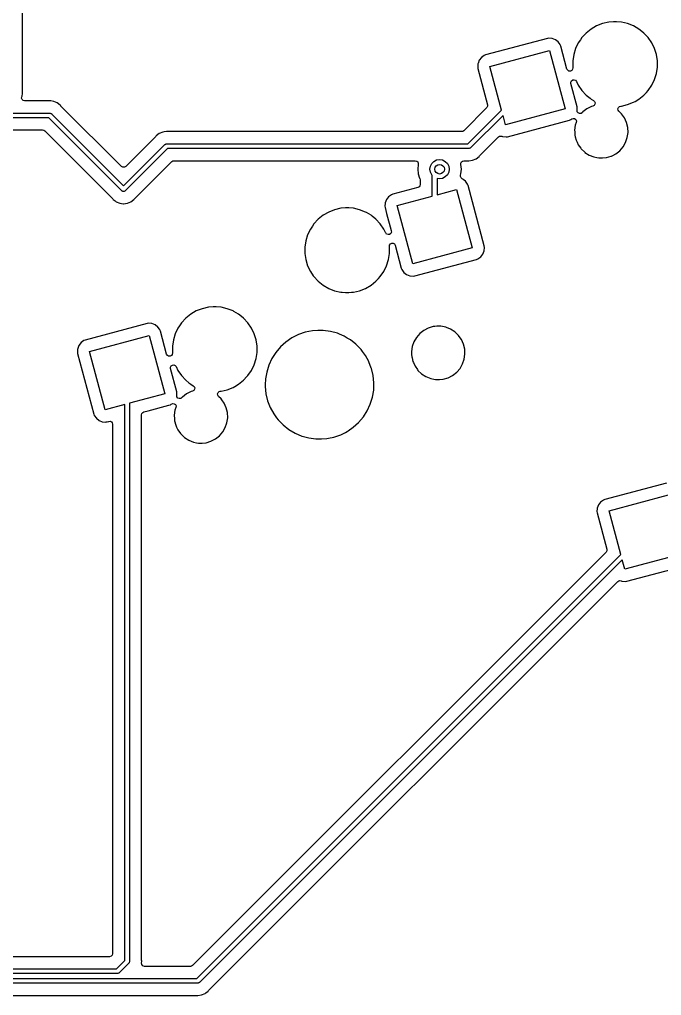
# Model space of a CAD drawing. Extents: x 41 to 271, y -133 to -23.
# Drawn here: x 225.56 to 252.12, y -97.89 to -57.5 of the extents above; entities that cross this region are included whole.
import ezdxf

# ---------------------------------------------------------------- set-up
doc = ezdxf.new("R2010")
doc.units = 0
doc.layers.add('BLACK', color=7, linetype='CONTINUOUS')

msp = doc.modelspace()

# ---------------------------------------------------------------- linework, layer by layer
at = {"layer": 'BLACK', "linetype": 'CONTINUOUS'}
for p, q in [((225.687, -60.4704), (225.687, -55.4575)), ((249.437, -57.7596), (249.21, -57.8908)), ((249.682, -57.6638), (249.437, -57.7596)), ((249.937, -57.6054), (249.682, -57.6638)), ((250.133, -57.5907), (249.937, -57.6054)), ((250.264, -57.5907), (250.133, -57.5907)), ((250.133, -57.5907), (250.133, -57.5907)), ((250.461, -57.6054), (250.264, -57.5907)), ((250.264, -57.5907), (250.264, -57.5907)), ((250.716, -57.6638), (250.461, -57.6054)), ((250.961, -57.7596), (250.716, -57.6638)), ((251.188, -57.8908), (250.961, -57.7596)), ((249.005, -58.0544), (248.827, -58.2467)), ((249.21, -57.8908), (249.005, -58.0544)), ((251.239, -57.9317), (251.188, -57.8908)), ((251.393, -58.0544), (251.239, -57.9317)), ((251.571, -58.2467), (251.393, -58.0544)), ((251.393, -58.0544), (251.393, -58.0544)), ((251.393, -58.0544), (251.393, -58.0544)), ((247.401, -58.2785), (244.846, -58.9633)), ((247.461, -58.2693), (247.401, -58.2785)), ((247.604, -58.283), (247.461, -58.2693)), ((247.738, -58.3365), (247.604, -58.283)), ((247.851, -58.4254), (247.738, -58.3365)), ((247.924, -58.5279), (247.851, -58.4254)), ((247.934, -58.5427), (247.924, -58.5279)), ((247.956, -58.5986), (247.934, -58.5427)), ((248.679, -58.4635), (248.565, -58.6999)), ((248.765, -58.3365), (248.679, -58.4635)), ((248.679, -58.4635), (248.679, -58.4635)), ((248.827, -58.2467), (248.765, -58.3365)), ((251.719, -58.4635), (251.571, -58.2467)), ((251.571, -58.2467), (251.571, -58.2467)), ((251.571, -58.2467), (251.571, -58.2467)), ((251.833, -58.6999), (251.719, -58.4635)), ((244.846, -58.9633), (244.79, -58.9849)), ((245.022, -59.4344), (247.485, -58.7744)), ((247.485, -58.7744), (248.132, -61.1892)), ((248.209, -59.5448), (247.956, -58.5986)), ((248.488, -58.9506), (248.448, -59.21)), ((248.565, -58.6999), (248.488, -58.9506)), ((251.91, -58.9506), (251.833, -58.6999)), ((251.949, -59.21), (251.91, -58.9506)), ((244.528, -59.3363), (244.518, -59.4411)), ((244.53, -59.3151), (244.528, -59.3363)), ((244.584, -59.1815), (244.53, -59.3151)), ((244.673, -59.0684), (244.584, -59.1815)), ((244.79, -58.9849), (244.673, -59.0684)), ((248.448, -59.21), (248.448, -59.4724)), ((251.949, -59.4724), (251.949, -59.21)), ((244.518, -59.4411), (244.517, -59.4584)), ((244.517, -59.4584), (244.526, -59.5176)), ((244.526, -59.5176), (244.929, -61.0225)), ((245.506, -61.2413), (245.022, -59.4344)), ((248.24, -59.5987), (248.209, -59.5448)), ((248.293, -59.6312), (248.24, -59.5987)), ((248.354, -59.6341), (248.293, -59.6312)), ((248.41, -59.6067), (248.354, -59.6341)), ((248.445, -59.5559), (248.41, -59.6067)), ((248.452, -59.4942), (248.445, -59.5559)), ((248.448, -59.4724), (248.452, -59.4942)), ((251.833, -59.9825), (251.91, -59.7318)), ((251.91, -59.7318), (251.949, -59.4724)), ((248.369, -60.0841), (248.397, -60.0304)), ((248.37, -60.1445), (248.369, -60.0841)), ((248.628, -61.1059), (248.37, -60.1445)), ((248.397, -60.0304), (248.447, -59.9962)), ((248.447, -59.9962), (248.507, -59.9896)), ((248.507, -59.9896), (248.563, -60.0122)), ((248.563, -60.0122), (248.602, -60.0586)), ((248.602, -60.0586), (248.679, -60.2189)), ((251.719, -60.2189), (251.833, -59.9825)), ((225.671, -60.6747), (225.687, -60.5573)), ((225.688, -60.4866), (225.687, -60.4704)), ((225.687, -60.5573), (225.692, -60.5179)), ((225.692, -60.5179), (225.688, -60.4866)), ((248.679, -60.2189), (248.827, -60.4357)), ((248.827, -60.4357), (249.004, -60.6268)), ((251.393, -60.628), (251.495, -60.5185)), ((251.495, -60.5185), (251.571, -60.4357)), ((251.571, -60.4357), (251.719, -60.2189)), ((251.571, -60.4357), (251.571, -60.4357)), ((251.571, -60.4357), (251.571, -60.4357)), ((225.653, -60.7557), (225.662, -60.696)), ((225.674, -60.8124), (225.653, -60.7557)), ((225.662, -60.696), (225.671, -60.6747)), ((225.718, -60.8529), (225.674, -60.8124)), ((225.777, -60.8675), (225.718, -60.8529)), ((226.775, -60.8675), (225.777, -60.8675)), ((226.791, -60.8664), (226.775, -60.8675)), ((226.794, -60.8659), (226.791, -60.8664)), ((226.822, -60.8623), (226.794, -60.8659)), ((226.857, -60.8669), (226.822, -60.8623)), ((226.861, -60.8675), (226.857, -60.8669)), ((226.979, -60.883), (226.861, -60.8675)), ((227.125, -60.9435), (226.979, -60.883)), ((227.25, -61.0397), (227.125, -60.9435)), ((249.004, -60.6268), (249.005, -60.628)), ((249.005, -60.628), (249.167, -60.7572)), ((249.167, -60.7572), (249.21, -60.7916)), ((249.21, -60.7916), (249.312, -60.8503)), ((249.312, -60.8503), (249.354, -60.8897)), ((249.354, -60.8897), (249.373, -60.9436)), ((249.373, -60.9436), (249.366, -61.0005)), ((250.716, -61.0186), (250.961, -60.9228)), ((250.961, -60.9228), (251.028, -60.8837)), ((251.028, -60.8837), (251.188, -60.7916)), ((251.188, -60.7916), (251.393, -60.628)), ((215.138, -61.368), (226.822, -61.368)), ((226.822, -61.368), (226.83, -61.3705)), ((226.83, -61.3705), (226.838, -61.3692)), ((226.838, -61.3692), (226.859, -61.3799)), ((226.859, -61.3799), (226.881, -61.3871)), ((226.881, -61.3871), (226.886, -61.3936)), ((226.886, -61.3936), (226.893, -61.3973)), ((226.893, -61.3973), (229.87, -64.3746)), ((227.257, -61.0481), (227.25, -61.0397)), ((227.267, -61.0618), (227.257, -61.0481)), ((227.27, -61.0648), (227.267, -61.0618)), ((227.28, -61.077), (227.27, -61.0648)), ((229.782, -63.5791), (227.28, -61.077)), ((244.897, -61.1423), (243.938, -62.1012)), ((244.109, -62.638), (245.506, -61.2413)), ((244.929, -61.0867), (244.897, -61.1423)), ((244.929, -61.0225), (244.929, -61.0867)), ((248.132, -61.1892), (245.669, -61.8492)), ((248.637, -61.1651), (248.628, -61.1059)), ((248.628, -61.2533), (248.63, -61.2422)), ((248.638, -61.3144), (248.628, -61.2533)), ((248.63, -61.2422), (248.637, -61.1651)), ((248.676, -61.3633), (248.638, -61.3144)), ((248.733, -61.3876), (248.676, -61.3633)), ((248.795, -61.3814), (248.733, -61.3876)), ((248.846, -61.3463), (248.795, -61.3814)), ((248.866, -61.3226), (248.846, -61.3463)), ((249.031, -61.1926), (248.866, -61.3226)), ((249.218, -61.0962), (249.031, -61.1926)), ((249.285, -61.0767), (249.218, -61.0962)), ((249.335, -61.0483), (249.285, -61.0767)), ((249.366, -61.0005), (249.335, -61.0483)), ((250.317, -61.1889), (250.336, -61.1356)), ((250.323, -61.2452), (250.317, -61.1889)), ((250.354, -61.2926), (250.323, -61.2452)), ((250.336, -61.1356), (250.377, -61.0963)), ((250.466, -61.3988), (250.354, -61.2926)), ((250.377, -61.0963), (250.431, -61.0792)), ((250.431, -61.0792), (250.446, -61.0781)), ((250.446, -61.0781), (250.461, -61.077)), ((250.461, -61.077), (250.716, -61.0186)), ((226.781, -61.568), (215.179, -61.568)), ((229.799, -64.5867), (226.781, -61.568)), ((245.566, -61.4643), (244.221, -62.8087)), ((245.669, -61.8492), (245.566, -61.4643)), ((245.752, -62.345), (248.308, -61.6602)), ((248.308, -61.6602), (248.364, -61.6386)), ((248.364, -61.6386), (248.404, -61.61)), ((248.404, -61.61), (248.461, -61.5878)), ((248.461, -61.5878), (248.523, -61.5963)), ((248.523, -61.5963), (248.572, -61.6334)), ((248.593, -61.7516), (248.554, -61.8625)), ((248.572, -61.6334), (248.598, -61.6899)), ((248.598, -61.6899), (248.593, -61.7516)), ((250.506, -61.4559), (250.466, -61.3988)), ((250.588, -61.5701), (250.506, -61.4559)), ((250.675, -61.7615), (250.588, -61.5701)), ((250.588, -61.5701), (250.588, -61.5701)), ((250.588, -61.5701), (250.588, -61.5701)), ((250.725, -61.9659), (250.675, -61.7615)), ((223.606, -62.0685), (226.522, -62.0685)), ((226.522, -62.0685), (226.569, -62.0779)), ((226.569, -62.0779), (226.61, -62.1048)), ((226.61, -62.1048), (229.412, -64.907)), ((231.491, -62.153), (231.345, -62.2135)), ((231.549, -62.1453), (231.491, -62.153)), ((231.648, -62.1323), (231.549, -62.1453)), ((231.675, -62.1359), (231.648, -62.1323)), ((231.679, -62.1364), (231.675, -62.1359)), ((231.695, -62.1375), (231.679, -62.1364)), ((243.85, -62.1375), (231.695, -62.1375)), ((243.898, -62.1281), (243.85, -62.1375)), ((243.938, -62.1012), (243.898, -62.1281)), ((248.554, -61.8625), (248.524, -62.0707)), ((248.524, -62.0707), (248.524, -62.0707)), ((248.524, -62.0707), (248.528, -62.1429)), ((248.528, -62.1429), (248.534, -62.2808)), ((250.705, -62.3842), (250.735, -62.176)), ((250.735, -62.176), (250.725, -61.9659)), ((231.19, -62.347), (229.958, -63.5791)), ((231.2, -62.3348), (231.19, -62.347)), ((231.22, -62.3097), (231.2, -62.3348)), ((231.345, -62.2135), (231.22, -62.3097)), ((244.609, -63.129), (245.383, -62.3549)), ((245.383, -62.3549), (245.423, -62.3282)), ((245.423, -62.3282), (245.47, -62.3185)), ((245.47, -62.3185), (245.517, -62.3274)), ((245.517, -62.3274), (245.549, -62.3406)), ((245.549, -62.3406), (245.549, -62.3406)), ((245.549, -62.3406), (245.693, -62.3542)), ((245.693, -62.3542), (245.739, -62.347)), ((245.693, -62.3542), (245.693, -62.3542)), ((245.693, -62.3542), (245.693, -62.3542)), ((245.739, -62.347), (245.752, -62.345)), ((248.534, -62.2808), (248.551, -62.347)), ((248.551, -62.347), (248.584, -62.4852)), ((248.584, -62.4852), (248.625, -62.5739)), ((248.625, -62.5739), (248.671, -62.6766)), ((250.531, -62.7651), (250.636, -62.583)), ((250.636, -62.583), (250.705, -62.3842)), ((229.87, -64.3746), (231.577, -62.6673)), ((231.689, -62.838), (229.941, -64.5867)), ((231.577, -62.6673), (231.584, -62.6636)), ((231.584, -62.6636), (231.589, -62.6571)), ((231.589, -62.6571), (231.611, -62.6499)), ((231.611, -62.6499), (231.632, -62.6392)), ((231.632, -62.6392), (231.64, -62.6405)), ((231.64, -62.6405), (231.648, -62.638)), ((231.648, -62.638), (244.109, -62.638)), ((244.151, -62.838), (231.689, -62.838)), ((244.158, -62.8355), (244.151, -62.838)), ((244.166, -62.8368), (244.158, -62.8355)), ((244.187, -62.8261), (244.166, -62.8368)), ((244.209, -62.8189), (244.187, -62.8261)), ((244.214, -62.8124), (244.209, -62.8189)), ((244.221, -62.8087), (244.214, -62.8124)), ((248.671, -62.6766), (248.777, -62.8252)), ((248.777, -62.8252), (248.793, -62.8479)), ((248.793, -62.8479), (248.946, -62.993)), ((248.946, -62.993), (248.946, -62.993)), ((248.946, -62.993), (248.946, -62.9931)), ((248.946, -62.9931), (249.123, -63.1068)), ((250.228, -63.0541), (250.393, -62.9241)), ((250.393, -62.9241), (250.531, -62.7651)), ((230.328, -64.907), (231.86, -63.3748)), ((231.86, -63.3748), (231.901, -63.3479)), ((231.901, -63.3479), (231.948, -63.3385)), ((231.948, -63.3385), (241.937, -63.3385)), ((241.937, -63.3385), (241.993, -63.352)), ((241.993, -63.352), (242.037, -63.3896)), ((242.037, -63.3896), (242.059, -63.4431)), ((242.616, -63.4549), (242.705, -63.3664)), ((242.705, -63.3664), (242.816, -63.3096)), ((242.816, -63.3096), (242.94, -63.29)), ((242.94, -63.29), (243.064, -63.3096)), ((243.064, -63.3096), (243.175, -63.3664)), ((243.175, -63.3664), (243.264, -63.4549)), ((243.821, -63.4431), (243.843, -63.3896)), ((243.843, -63.3896), (243.887, -63.352)), ((243.887, -63.352), (243.943, -63.3385)), ((243.943, -63.3385), (244.103, -63.3385)), ((244.103, -63.3385), (244.119, -63.3396)), ((244.119, -63.3396), (244.151, -63.3437)), ((244.151, -63.3437), (244.307, -63.323)), ((244.307, -63.323), (244.453, -63.2625)), ((244.453, -63.2625), (244.457, -63.2594)), ((244.457, -63.2594), (244.579, -63.1663)), ((244.579, -63.1663), (244.598, -63.1412)), ((244.598, -63.1412), (244.609, -63.129)), ((249.123, -63.1068), (249.123, -63.1068)), ((249.123, -63.1068), (249.318, -63.1849)), ((249.318, -63.1849), (249.447, -63.2098)), ((249.447, -63.2098), (249.524, -63.2248)), ((249.524, -63.2248), (249.524, -63.2248)), ((249.524, -63.2248), (249.682, -63.2248)), ((249.682, -63.2248), (249.839, -63.2098)), ((249.682, -63.2248), (249.682, -63.2248)), ((249.839, -63.2098), (250.041, -63.1505)), ((250.041, -63.1505), (250.048, -63.1469)), ((250.048, -63.1469), (250.101, -63.1196)), ((250.101, -63.1196), (250.228, -63.0541)), ((229.838, -63.6112), (229.782, -63.5791)), ((229.902, -63.6112), (229.838, -63.6112)), ((229.958, -63.5791), (229.902, -63.6112)), ((242.054, -63.5017), (242.035, -63.69)), ((242.035, -63.69), (242.054, -63.8783)), ((242.055, -63.5008), (242.054, -63.5017)), ((242.056, -63.4888), (242.055, -63.4931)), ((242.055, -63.4931), (242.055, -63.5008)), ((242.059, -63.4431), (242.056, -63.4888)), ((242.056, -63.4888), (242.056, -63.4888)), ((242.54, -63.69), (242.56, -63.5664)), ((242.56, -63.8136), (242.54, -63.69)), ((242.56, -63.5664), (242.616, -63.4549)), ((242.616, -63.9251), (242.56, -63.8136)), ((243.264, -63.4549), (243.32, -63.5664)), ((243.32, -63.8136), (243.264, -63.9251)), ((243.32, -63.5664), (243.34, -63.69)), ((243.34, -63.69), (243.32, -63.8136)), ((243.824, -63.4888), (243.821, -63.4431)), ((243.825, -63.4931), (243.824, -63.4888)), ((243.824, -63.4888), (243.824, -63.4888)), ((243.825, -63.5008), (243.825, -63.4931)), ((243.826, -63.5017), (243.825, -63.5008)), ((243.845, -63.69), (243.826, -63.5017)), ((243.826, -63.8783), (243.845, -63.69)), ((242.054, -63.8783), (242.113, -64.0583)), ((242.113, -64.0583), (242.12, -64.0709)), ((242.12, -64.0709), (242.137, -64.1329)), ((242.137, -64.1329), (242.137, -64.3273)), ((242.637, -63.946), (242.616, -63.9251)), ((242.637, -64.8065), (242.637, -63.946)), ((242.94, -64.09), (242.837, -64.0737)), ((242.837, -64.0737), (242.837, -64.753)), ((243.064, -64.0704), (242.94, -64.09)), ((243.175, -64.0136), (243.064, -64.0704)), ((243.264, -63.9251), (243.175, -64.0136)), ((243.803, -63.9986), (243.807, -63.9372)), ((243.829, -64.0543), (243.803, -63.9986)), ((243.807, -63.9372), (243.826, -63.8783)), ((243.878, -64.0906), (243.829, -64.0543)), ((243.898, -64.0985), (243.878, -64.0906)), ((243.914, -64.1113), (243.898, -64.0985)), ((244.011, -64.1875), (243.914, -64.1113)), ((244.094, -64.3039), (244.011, -64.1875)), ((229.813, -64.5939), (229.799, -64.5867)), ((229.825, -64.6051), (229.813, -64.5939)), ((229.84, -64.6076), (229.825, -64.6051)), ((229.854, -64.6148), (229.84, -64.6076)), ((229.87, -64.6123), (229.854, -64.6148)), ((229.886, -64.6148), (229.87, -64.6123)), ((229.9, -64.6076), (229.886, -64.6148)), ((229.915, -64.6051), (229.9, -64.6076)), ((229.927, -64.5939), (229.915, -64.6051)), ((229.941, -64.5867), (229.927, -64.5939)), ((242.045, -64.4471), (241.006, -64.7254)), ((242.092, -64.4223), (242.045, -64.4471)), ((242.125, -64.3798), (242.092, -64.4223)), ((242.137, -64.3273), (242.125, -64.3798)), ((242.837, -64.753), (243.645, -64.5364)), ((243.645, -64.5364), (244.292, -66.9513)), ((244.095, -64.3047), (244.094, -64.3039)), ((244.116, -64.3607), (244.095, -64.3047)), ((244.788, -66.868), (244.116, -64.3607)), ((229.412, -64.907), (229.422, -64.9192)), ((229.422, -64.9192), (229.442, -64.9443)), ((229.442, -64.9443), (229.518, -65.0025)), ((229.518, -65.0025), (229.567, -65.0405)), ((230.173, -65.0405), (230.298, -64.9443)), ((230.298, -64.9443), (230.318, -64.9192)), ((230.318, -64.9192), (230.328, -64.907)), ((240.744, -64.9436), (240.691, -65.0772)), ((240.833, -64.8305), (240.744, -64.9436)), ((240.95, -64.747), (240.833, -64.8305)), ((241.006, -64.7254), (240.95, -64.747)), ((241.182, -65.1964), (242.637, -64.8065)), ((229.567, -65.0405), (229.713, -65.101)), ((229.713, -65.101), (229.849, -65.119)), ((229.849, -65.119), (229.87, -65.1217)), ((229.87, -65.1217), (230.027, -65.101)), ((229.87, -65.1217), (229.87, -65.1217)), ((229.87, -65.1217), (229.87, -65.1217)), ((230.027, -65.101), (230.173, -65.0405)), ((238.598, -65.367), (238.353, -65.4628)), ((238.853, -65.3086), (238.598, -65.367)), ((239.05, -65.2939), (238.853, -65.3086)), ((239.181, -65.2939), (239.05, -65.2939)), ((239.05, -65.2939), (239.05, -65.2939)), ((239.377, -65.3086), (239.181, -65.2939)), ((239.181, -65.2939), (239.181, -65.2939)), ((239.632, -65.367), (239.377, -65.3086)), ((239.877, -65.4628), (239.632, -65.367)), ((240.679, -65.1983), (240.677, -65.2205)), ((240.677, -65.2205), (240.686, -65.2797)), ((240.686, -65.1268), (240.679, -65.1983)), ((240.691, -65.0772), (240.686, -65.1268)), ((240.686, -65.2797), (240.75, -65.5189)), ((241.829, -67.6112), (241.182, -65.1964)), ((237.921, -65.7576), (237.743, -65.9499)), ((238.126, -65.594), (237.921, -65.7576)), ((238.353, -65.4628), (238.126, -65.594)), ((239.914, -65.4843), (239.877, -65.4628)), ((239.877, -65.4628), (239.877, -65.4628)), ((239.877, -65.4628), (239.877, -65.4628)), ((240.104, -65.594), (239.914, -65.4843)), ((240.155, -65.6349), (240.104, -65.594)), ((240.309, -65.7576), (240.155, -65.6349)), ((240.487, -65.9499), (240.309, -65.7576)), ((240.309, -65.7576), (240.309, -65.7576)), ((240.309, -65.7576), (240.309, -65.7576)), ((240.75, -65.5189), (240.941, -66.2294)), ((237.595, -66.1667), (237.481, -66.4031)), ((237.678, -66.0446), (237.595, -66.1667)), ((237.743, -65.9499), (237.678, -66.0446)), ((240.635, -66.1667), (240.487, -65.9499)), ((240.487, -65.9499), (240.487, -65.9499)), ((240.487, -65.9499), (240.487, -65.9499)), ((240.705, -66.3123), (240.635, -66.1667)), ((240.941, -66.2294), (240.944, -66.2411)), ((240.944, -66.2411), (240.945, -66.3015)), ((237.481, -66.4031), (237.404, -66.6538)), ((240.712, -66.327), (240.705, -66.3123)), ((240.751, -66.3734), (240.712, -66.327)), ((240.807, -66.396), (240.751, -66.3734)), ((240.867, -66.3894), (240.807, -66.396)), ((240.917, -66.3552), (240.867, -66.3894)), ((240.945, -66.3015), (240.917, -66.3552)), ((237.404, -66.6538), (237.365, -66.9132)), ((237.365, -66.9132), (237.365, -67.1756)), ((240.862, -66.8914), (240.869, -66.8298)), ((240.866, -66.9132), (240.862, -66.8914)), ((240.866, -67.1756), (240.866, -66.9132)), ((240.869, -66.8298), (240.904, -66.7789)), ((240.904, -66.7789), (240.96, -66.7515)), ((240.96, -66.7515), (241.021, -66.7544)), ((241.021, -66.7544), (241.074, -66.7869)), ((241.074, -66.7869), (241.105, -66.8408)), ((241.105, -66.8408), (241.358, -67.787)), ((244.292, -66.9513), (241.829, -67.6112)), ((244.784, -67.0705), (244.797, -66.9272)), ((244.797, -66.9272), (244.788, -66.868)), ((237.365, -67.1756), (237.404, -67.435)), ((237.404, -67.435), (237.481, -67.6857)), ((240.749, -67.6857), (240.826, -67.435)), ((240.826, -67.435), (240.866, -67.1756)), ((241.913, -68.1071), (244.468, -67.4223)), ((244.468, -67.4223), (244.524, -67.4007)), ((244.524, -67.4007), (244.641, -67.3172)), ((244.641, -67.3172), (244.73, -67.2041)), ((244.73, -67.2041), (244.784, -67.0705)), ((237.481, -67.6857), (237.595, -67.9221)), ((240.635, -67.9221), (240.749, -67.6857)), ((241.358, -67.787), (241.38, -67.8429)), ((241.38, -67.8429), (241.463, -67.9602)), ((237.595, -67.9221), (237.718, -68.1026)), ((237.718, -68.1026), (237.743, -68.1389)), ((237.743, -68.1389), (237.917, -68.3263)), ((240.309, -68.3312), (240.416, -68.2157)), ((240.416, -68.2157), (240.487, -68.1389)), ((240.487, -68.1389), (240.635, -67.9221)), ((240.487, -68.1389), (240.487, -68.1389)), ((240.487, -68.1389), (240.487, -68.1389)), ((241.463, -67.9602), (241.576, -68.0491)), ((241.576, -68.0491), (241.71, -68.1026)), ((241.71, -68.1026), (241.71, -68.1026)), ((241.71, -68.1026), (241.853, -68.1163)), ((241.853, -68.1163), (241.899, -68.1092)), ((241.853, -68.1163), (241.853, -68.1163)), ((241.853, -68.1163), (241.853, -68.1163)), ((241.899, -68.1092), (241.913, -68.1071)), ((237.917, -68.3263), (237.921, -68.3312)), ((237.921, -68.3312), (238.126, -68.4948)), ((238.126, -68.4948), (238.353, -68.626)), ((238.353, -68.626), (238.598, -68.7218)), ((239.632, -68.7218), (239.877, -68.626)), ((239.877, -68.626), (240.104, -68.4948)), ((240.104, -68.4948), (240.309, -68.3312)), ((238.598, -68.7218), (238.853, -68.7802)), ((238.853, -68.7802), (238.909, -68.7844)), ((238.909, -68.7844), (239.05, -68.7949)), ((239.05, -68.7949), (239.05, -68.7949)), ((239.05, -68.7949), (239.181, -68.7949)), ((239.181, -68.7949), (239.303, -68.7857)), ((239.181, -68.7949), (239.181, -68.7949)), ((239.303, -68.7857), (239.377, -68.7802)), ((239.377, -68.7802), (239.632, -68.7218)), ((233.121, -69.4639), (232.877, -69.5598)), ((233.377, -69.4056), (233.121, -69.4639)), ((233.573, -69.3909), (233.377, -69.4056)), ((233.704, -69.3909), (233.573, -69.3909)), ((233.573, -69.3909), (233.573, -69.3909)), ((233.9, -69.4056), (233.704, -69.3909)), ((233.704, -69.3909), (233.704, -69.3909)), ((234.156, -69.4639), (233.9, -69.4056)), ((234.4, -69.5598), (234.156, -69.4639)), ((232.445, -69.8546), (232.266, -70.0469)), ((232.65, -69.691), (232.445, -69.8546)), ((232.877, -69.5598), (232.65, -69.691)), ((234.435, -69.58), (234.4, -69.5598)), ((234.4, -69.5598), (234.4, -69.5598)), ((234.4, -69.5598), (234.4, -69.5598)), ((234.628, -69.691), (234.435, -69.58)), ((234.679, -69.7319), (234.628, -69.691)), ((234.833, -69.8546), (234.679, -69.7319)), ((235.011, -70.0469), (234.833, -69.8546)), ((234.833, -69.8546), (234.833, -69.8546)), ((234.833, -69.8546), (234.833, -69.8546)), ((230.841, -70.0787), (228.286, -70.7635)), ((230.901, -70.0695), (230.841, -70.0787)), ((231.044, -70.0831), (230.901, -70.0695)), ((231.177, -70.1366), (231.044, -70.0831)), ((231.291, -70.2256), (231.177, -70.1366)), ((231.365, -70.3307), (231.291, -70.2256)), ((232.119, -70.2637), (232.005, -70.5)), ((232.181, -70.1717), (232.119, -70.2637)), ((232.119, -70.2637), (232.119, -70.2637)), ((232.266, -70.0469), (232.181, -70.1717)), ((235.159, -70.2637), (235.011, -70.0469)), ((235.011, -70.0469), (235.011, -70.0469)), ((235.011, -70.0469), (235.011, -70.0469)), ((235.273, -70.5), (235.159, -70.2637)), ((242.472, -70.2668), (242.285, -70.3631)), ((242.674, -70.2075), (242.472, -70.2668)), ((242.744, -70.2008), (242.674, -70.2075)), ((242.831, -70.1925), (242.744, -70.2008)), ((242.988, -70.1925), (242.831, -70.1925)), ((243.195, -70.2323), (242.988, -70.1925)), ((242.988, -70.1925), (242.988, -70.1925)), ((243.229, -70.2458), (243.195, -70.2323)), ((243.195, -70.2323), (243.195, -70.2323)), ((243.195, -70.2323), (243.195, -70.2323)), ((243.39, -70.3105), (243.229, -70.2458)), ((228.461, -71.2345), (230.925, -70.5745)), ((230.925, -70.5745), (231.572, -72.9894)), ((231.374, -70.3428), (231.365, -70.3307)), ((231.396, -70.3988), (231.374, -70.3428)), ((231.649, -71.345), (231.396, -70.3988)), ((232.005, -70.5), (231.927, -70.7508)), ((235.35, -70.7508), (235.273, -70.5)), ((236.83, -70.6733), (236.582, -70.8434)), ((237.098, -70.5378), (236.83, -70.6733)), ((237.382, -70.4392), (237.098, -70.5378)), ((237.677, -70.3794), (237.382, -70.4392)), ((237.901, -70.3643), (237.677, -70.3794)), ((238.127, -70.3643), (237.901, -70.3643)), ((237.901, -70.3643), (237.901, -70.3643)), ((238.424, -70.4044), (238.127, -70.3643)), ((238.714, -70.4838), (238.424, -70.4044)), ((238.424, -70.4044), (238.424, -70.4044)), ((238.424, -70.4044), (238.424, -70.4044)), ((238.802, -70.5208), (238.714, -70.4838)), ((238.991, -70.6011), (238.802, -70.5208)), ((239.12, -70.6776), (238.991, -70.6011)), ((239.249, -70.7542), (239.12, -70.6776)), ((241.982, -70.6521), (241.877, -70.8343)), ((242.12, -70.4932), (241.982, -70.6521)), ((242.285, -70.3631), (242.12, -70.4932)), ((243.567, -70.4242), (243.39, -70.3105)), ((243.719, -70.5694), (243.567, -70.4242)), ((243.567, -70.4242), (243.567, -70.4242)), ((243.567, -70.4242), (243.567, -70.4242)), ((243.755, -70.6196), (243.719, -70.5694)), ((243.841, -70.7407), (243.755, -70.6196)), ((228.024, -70.9817), (227.97, -71.1153)), ((228.113, -70.8686), (228.024, -70.9817)), ((228.23, -70.7851), (228.113, -70.8686)), ((228.286, -70.7635), (228.23, -70.7851)), ((231.927, -70.7508), (231.888, -71.0102)), ((231.888, -71.0102), (231.888, -71.2725)), ((235.389, -71.0102), (235.35, -70.7508)), ((235.389, -71.2725), (235.389, -71.0102)), ((236.359, -71.0449), (236.165, -71.2744)), ((236.582, -70.8434), (236.359, -71.0449)), ((239.48, -70.9365), (239.249, -70.7542)), ((239.485, -70.9404), (239.48, -70.9365)), ((239.694, -71.1564), (239.485, -70.9404)), ((241.808, -71.0331), (241.778, -71.2413)), ((241.877, -70.8343), (241.808, -71.0331)), ((243.929, -70.932), (243.841, -70.7407)), ((243.841, -70.7407), (243.841, -70.7407)), ((243.841, -70.7407), (243.841, -70.7407)), ((243.978, -71.1365), (243.929, -70.932)), ((227.958, -71.2413), (227.956, -71.2586)), ((227.956, -71.2586), (227.966, -71.3178)), ((227.966, -71.1564), (227.958, -71.2413)), ((227.97, -71.1153), (227.966, -71.1564)), ((227.966, -71.3178), (228.637, -73.8251)), ((229.109, -73.6493), (228.461, -71.2345)), ((231.68, -71.3989), (231.649, -71.345)), ((231.732, -71.4314), (231.68, -71.3989)), ((231.794, -71.4343), (231.732, -71.4314)), ((231.85, -71.4069), (231.794, -71.4343)), ((231.885, -71.356), (231.85, -71.4069)), ((231.892, -71.2944), (231.885, -71.356)), ((231.888, -71.2725), (231.892, -71.2944)), ((235.35, -71.532), (235.389, -71.2725)), ((236.165, -71.2744), (236.004, -71.5277)), ((239.757, -71.2413), (239.694, -71.1564)), ((239.872, -71.3983), (239.757, -71.2413)), ((240.013, -71.6558), (239.872, -71.3983)), ((241.778, -71.2413), (241.784, -71.3586)), ((241.778, -71.2413), (241.778, -71.2413)), ((241.784, -71.3586), (241.788, -71.4514)), ((241.788, -71.4514), (241.8, -71.5004)), ((243.958, -71.5548), (243.988, -71.3466)), ((243.988, -71.3466), (243.978, -71.1365)), ((231.809, -71.8843), (231.837, -71.8306)), ((231.81, -71.9447), (231.809, -71.8843)), ((231.837, -71.8306), (231.887, -71.7964)), ((231.887, -71.7964), (231.947, -71.7898)), ((231.947, -71.7898), (232.003, -71.8124)), ((232.003, -71.8124), (232.041, -71.8588)), ((232.041, -71.8588), (232.119, -72.0191)), ((235.159, -72.0191), (235.273, -71.7827)), ((235.273, -71.7827), (235.35, -71.532)), ((235.877, -71.8003), (235.788, -72.0873)), ((236.004, -71.5277), (235.877, -71.8003)), ((240.017, -71.6619), (240.013, -71.6558)), ((240.117, -71.9216), (240.017, -71.6619)), ((241.8, -71.5004), (241.838, -71.6558)), ((241.838, -71.6558), (241.855, -71.6942)), ((241.855, -71.6942), (241.925, -71.8471)), ((241.925, -71.8471), (242.023, -71.9839)), ((243.785, -71.9357), (243.89, -71.7535)), ((243.89, -71.7535), (243.958, -71.5548)), ((232.067, -72.9061), (231.81, -71.9447)), ((232.119, -72.0191), (232.266, -72.2359)), ((232.266, -72.2359), (232.445, -72.4282)), ((234.833, -72.4282), (234.973, -72.2772)), ((234.973, -72.2772), (235.011, -72.2359)), ((235.011, -72.2358), (235.159, -72.0191)), ((235.011, -72.2359), (235.011, -72.2358)), ((235.011, -72.2358), (235.011, -72.2358)), ((235.788, -72.0873), (235.741, -72.3646)), ((240.125, -71.9423), (240.117, -71.9216)), ((240.194, -72.2346), (240.125, -71.9423)), ((240.225, -72.5336), (240.194, -72.2346)), ((242.023, -71.9839), (242.047, -72.0185)), ((242.047, -72.0185), (242.199, -72.1636)), ((242.199, -72.1636), (242.199, -72.1636)), ((242.199, -72.1636), (242.199, -72.1636)), ((242.199, -72.1636), (242.376, -72.2773)), ((242.376, -72.2773), (242.376, -72.2773)), ((242.376, -72.2773), (242.572, -72.3555)), ((243.294, -72.3211), (243.481, -72.2247)), ((243.481, -72.2247), (243.647, -72.0947)), ((243.647, -72.0947), (243.785, -71.9357)), ((232.445, -72.4282), (232.445, -72.4282)), ((232.445, -72.4282), (232.575, -72.5323)), ((232.575, -72.5323), (232.65, -72.5918)), ((232.65, -72.5918), (232.752, -72.6505)), ((232.752, -72.6505), (232.793, -72.6899)), ((232.793, -72.6899), (232.813, -72.7438)), ((234.4, -72.7229), (234.468, -72.6839)), ((234.468, -72.6839), (234.628, -72.5918)), ((234.628, -72.5918), (234.833, -72.4282)), ((235.731, -72.6083), (235.728, -72.6839)), ((235.728, -72.6839), (235.758, -72.9829)), ((235.738, -72.3836), (235.731, -72.6083)), ((235.741, -72.3646), (235.738, -72.3836)), ((240.214, -72.8339), (240.225, -72.5336)), ((242.572, -72.3555), (242.7, -72.3803)), ((242.7, -72.3803), (242.778, -72.3953)), ((242.778, -72.3953), (242.778, -72.3953)), ((242.778, -72.3953), (242.936, -72.3953)), ((242.936, -72.3953), (243.093, -72.3803)), ((242.936, -72.3953), (242.936, -72.3953)), ((243.093, -72.3803), (243.294, -72.3211)), ((231.572, -72.9894), (230.117, -73.3792)), ((232.077, -72.9653), (232.067, -72.9061)), ((232.068, -73.0534), (232.069, -73.0477)), ((232.078, -73.1146), (232.068, -73.0534)), ((232.069, -73.0477), (232.077, -72.9653)), ((232.471, -72.9927), (232.306, -73.1228)), ((232.658, -72.8964), (232.471, -72.9927)), ((232.725, -72.8769), (232.658, -72.8964)), ((232.774, -72.8484), (232.725, -72.8769)), ((232.806, -72.8007), (232.774, -72.8484)), ((232.813, -72.7438), (232.806, -72.8007)), ((233.757, -72.9891), (233.776, -72.9357)), ((233.763, -73.0454), (233.757, -72.9891)), ((233.794, -73.0928), (233.763, -73.0454)), ((233.776, -72.9357), (233.817, -72.8964)), ((233.906, -73.199), (233.794, -73.0928)), ((233.817, -72.8964), (233.871, -72.8794)), ((233.871, -72.8794), (233.886, -72.8783)), ((233.886, -72.8783), (233.9, -72.8772)), ((233.9, -72.8772), (234.156, -72.8188)), ((234.156, -72.8188), (234.4, -72.7229)), ((235.758, -72.9829), (235.828, -73.2752)), ((240.165, -73.1302), (240.214, -72.8339)), ((229.917, -73.4328), (229.109, -73.6493)), ((229.917, -96.442), (229.917, -73.4328)), ((230.117, -73.3792), (230.117, -96.4834)), ((230.892, -73.6897), (231.747, -73.4604)), ((231.747, -73.4604), (231.803, -73.4388)), ((231.803, -73.4388), (231.844, -73.4102)), ((231.844, -73.4102), (231.901, -73.388)), ((231.901, -73.388), (231.963, -73.3965)), ((231.963, -73.3965), (232.012, -73.4336)), ((232.012, -73.4336), (232.038, -73.49)), ((232.038, -73.49), (232.033, -73.5517)), ((232.116, -73.1634), (232.078, -73.1146)), ((232.173, -73.1878), (232.116, -73.1634)), ((232.235, -73.1816), (232.173, -73.1878)), ((232.285, -73.1464), (232.235, -73.1816)), ((232.306, -73.1228), (232.285, -73.1464)), ((233.935, -73.2403), (233.906, -73.199)), ((234.028, -73.3703), (233.935, -73.2403)), ((234.115, -73.5616), (234.028, -73.3703)), ((234.028, -73.3703), (234.028, -73.3703)), ((234.028, -73.3703), (234.028, -73.3703)), ((235.828, -73.2752), (235.936, -73.5556)), ((239.949, -73.6898), (240.075, -73.4172)), ((240.075, -73.4172), (240.165, -73.1302)), ((228.637, -73.8251), (228.659, -73.881)), ((228.659, -73.881), (228.743, -73.9983)), ((230.617, -73.8584), (230.629, -73.806)), ((230.617, -96.4359), (230.617, -73.8584)), ((230.629, -73.806), (230.661, -73.7634)), ((230.661, -73.7634), (230.709, -73.7387)), ((230.709, -73.7387), (230.892, -73.6897)), ((231.994, -73.6627), (231.964, -73.8709)), ((231.964, -73.8709), (231.964, -73.8709)), ((231.964, -73.8709), (231.971, -74.0194)), ((232.033, -73.5517), (231.994, -73.6627)), ((234.165, -73.7661), (234.115, -73.5616)), ((234.175, -73.9762), (234.165, -73.7661)), ((235.936, -73.5556), (236.08, -73.8191)), ((236.08, -73.8191), (236.196, -73.9762)), ((239.787, -73.943), (239.949, -73.6898)), ((228.743, -73.9983), (228.856, -74.0872)), ((228.856, -74.0872), (228.989, -74.1407)), ((228.989, -74.1407), (228.989, -74.1407)), ((228.989, -74.1407), (229.133, -74.1544)), ((229.133, -74.1544), (229.152, -74.1513)), ((229.133, -74.1544), (229.133, -74.1544)), ((229.133, -74.1544), (229.133, -74.1544)), ((229.152, -74.1513), (229.192, -74.1452)), ((229.192, -74.1452), (229.248, -74.1301)), ((229.248, -74.1301), (229.26, -74.1269)), ((229.26, -74.1269), (229.316, -74.1251)), ((229.316, -74.1251), (229.368, -74.1483)), ((229.368, -74.1483), (229.403, -74.1918)), ((229.403, -74.1918), (229.416, -74.2467)), ((229.416, -74.2467), (229.416, -96.1595)), ((231.971, -74.0194), (231.974, -74.081)), ((231.974, -74.081), (231.979, -74.1001)), ((231.979, -74.1001), (232.024, -74.2854)), ((232.024, -74.2854), (232.064, -74.3741)), ((234.076, -74.3831), (234.145, -74.1844)), ((234.145, -74.1844), (234.175, -73.9762)), ((236.196, -73.9762), (236.259, -74.061)), ((236.259, -74.061), (236.467, -74.277)), ((236.467, -74.277), (236.703, -74.4632)), ((239.37, -74.3741), (239.593, -74.1725)), ((239.593, -74.1725), (239.787, -73.943)), ((232.064, -74.3741), (232.111, -74.4767)), ((232.111, -74.4767), (232.22, -74.6297)), ((232.22, -74.6297), (232.233, -74.6481)), ((232.233, -74.6481), (232.386, -74.7932)), ((233.668, -74.8543), (233.833, -74.7243)), ((233.833, -74.7243), (233.971, -74.5653)), ((233.971, -74.5653), (234.076, -74.3831)), ((236.703, -74.4632), (236.962, -74.6164)), ((236.962, -74.6164), (237.239, -74.7337)), ((238.571, -74.7782), (238.855, -74.6796)), ((238.855, -74.6796), (239.048, -74.582)), ((239.048, -74.582), (239.123, -74.5441)), ((239.123, -74.5441), (239.154, -74.5228)), ((239.154, -74.5228), (239.37, -74.3741)), ((232.386, -74.7932), (232.386, -74.7932)), ((232.386, -74.7932), (232.386, -74.7932)), ((232.386, -74.7932), (232.562, -74.9069)), ((232.562, -74.9069), (232.562, -74.9069)), ((232.562, -74.9069), (232.758, -74.9851)), ((232.758, -74.9851), (232.887, -75.0099)), ((232.887, -75.0099), (232.964, -75.0249)), ((232.964, -75.0249), (232.964, -75.0249)), ((232.964, -75.0249), (233.122, -75.0249)), ((233.122, -75.0249), (233.279, -75.0099)), ((233.122, -75.0249), (233.122, -75.0249)), ((233.279, -75.0099), (233.481, -74.9507)), ((233.481, -74.9507), (233.668, -74.8543)), ((237.239, -74.7337), (237.239, -74.7337)), ((237.239, -74.7337), (237.239, -74.7337)), ((237.239, -74.7337), (237.255, -74.7383)), ((237.255, -74.7383), (237.528, -74.8131)), ((237.528, -74.8131), (237.826, -74.8531)), ((237.826, -74.8531), (238.051, -74.8531)), ((238.051, -74.8531), (238.276, -74.8381)), ((238.051, -74.8531), (238.051, -74.8531)), ((238.276, -74.8381), (238.35, -74.8231)), ((238.35, -74.8231), (238.571, -74.7782)), ((252.332, -76.6794), (249.776, -77.3642)), ((249.603, -77.4693), (249.514, -77.5824)), ((249.72, -77.3858), (249.603, -77.4693)), ((249.776, -77.3642), (249.72, -77.3858)), ((249.952, -77.8352), (252.415, -77.1753)), ((249.448, -77.8549), (249.447, -77.8593)), ((249.447, -77.8593), (249.456, -77.9185)), ((249.459, -77.7372), (249.448, -77.8549)), ((249.456, -77.9185), (249.86, -79.4234)), ((249.461, -77.716), (249.459, -77.7372)), ((249.514, -77.5824), (249.461, -77.716)), ((250.436, -79.6422), (249.952, -77.8352)), ((249.827, -79.5432), (232.723, -96.6472)), ((249.86, -79.4876), (249.827, -79.5432)), ((249.86, -79.4234), (249.86, -79.4876)), ((232.894, -97.184), (250.436, -79.6422)), ((250.496, -79.8652), (233.007, -97.3547)), ((250.599, -80.2501), (250.496, -79.8652)), ((253.062, -79.5901), (250.599, -80.2501)), ((250.683, -80.7459), (253.238, -80.0611)), ((233.394, -97.675), (250.313, -80.7557)), ((250.313, -80.7557), (250.353, -80.7291)), ((250.353, -80.7291), (250.4, -80.7194)), ((250.4, -80.7194), (250.447, -80.7283)), ((250.447, -80.7283), (250.48, -80.7415)), ((250.48, -80.7415), (250.48, -80.7415)), ((250.48, -80.7415), (250.623, -80.7551)), ((250.623, -80.7551), (250.669, -80.748)), ((250.623, -80.7551), (250.623, -80.7551)), ((250.623, -80.7551), (250.623, -80.7551)), ((250.669, -80.748), (250.683, -80.7459)), ((229.292, -96.2835), (210.762, -96.2835)), ((229.354, -96.2669), (229.292, -96.2835)), ((229.399, -96.2215), (229.354, -96.2669)), ((229.416, -96.1595), (229.399, -96.2215)), ((229.575, -96.784), (229.917, -96.442)), ((230.105, -96.5199), (230.097, -96.5422)), ((230.115, -96.4991), (230.105, -96.5199)), ((230.117, -96.4834), (230.114, -96.4911)), ((230.114, -96.4911), (230.115, -96.4991)), ((230.614, -96.5433), (230.622, -96.4834)), ((230.618, -96.4521), (230.617, -96.4359)), ((230.622, -96.4834), (230.618, -96.4521)), ((183.539, -96.784), (229.575, -96.784)), ((230.087, -96.5541), (229.687, -96.9547)), ((230.091, -96.5469), (230.087, -96.5541)), ((230.097, -96.5422), (230.091, -96.5469)), ((230.625, -96.6119), (230.614, -96.5433)), ((230.671, -96.6641), (230.625, -96.6119)), ((230.737, -96.6835), (230.671, -96.6641)), ((232.636, -96.6835), (230.737, -96.6835)), ((232.683, -96.6741), (232.636, -96.6835)), ((232.723, -96.6472), (232.683, -96.6741)), ((171.31, -97.184), (232.894, -97.184)), ((229.616, -96.984), (183.498, -96.984)), ((229.624, -96.9815), (229.616, -96.984)), ((229.632, -96.9828), (229.624, -96.9815)), ((229.653, -96.9721), (229.632, -96.9828)), ((229.675, -96.9649), (229.653, -96.9721)), ((229.68, -96.9584), (229.675, -96.9649)), ((229.687, -96.9547), (229.68, -96.9584)), ((232.936, -97.384), (171.295, -97.384)), ((232.944, -97.3815), (232.936, -97.384)), ((232.952, -97.3828), (232.944, -97.3815)), ((232.972, -97.3721), (232.952, -97.3828)), ((232.995, -97.3649), (232.972, -97.3721)), ((232.999, -97.3584), (232.995, -97.3649)), ((233.007, -97.3547), (232.999, -97.3584)), ((233.273, -97.7822), (233.364, -97.7123)), ((233.364, -97.7123), (233.383, -97.6872)), ((233.383, -97.6872), (233.394, -97.675)), ((171.616, -97.8845), (232.888, -97.8845)), ((232.888, -97.8845), (232.905, -97.8856)), ((232.905, -97.8856), (232.936, -97.8897)), ((232.936, -97.8897), (233.093, -97.869)), ((233.093, -97.869), (233.239, -97.8085)), ((233.239, -97.8085), (233.273, -97.7822))]:
    msp.add_line(p, q, dxfattribs=at)
at = {"layer": 'BLACK'}
msp.add_circle((242.94, -63.69), 0.2, dxfattribs=at)

doc.saveas('drawing.dxf')
